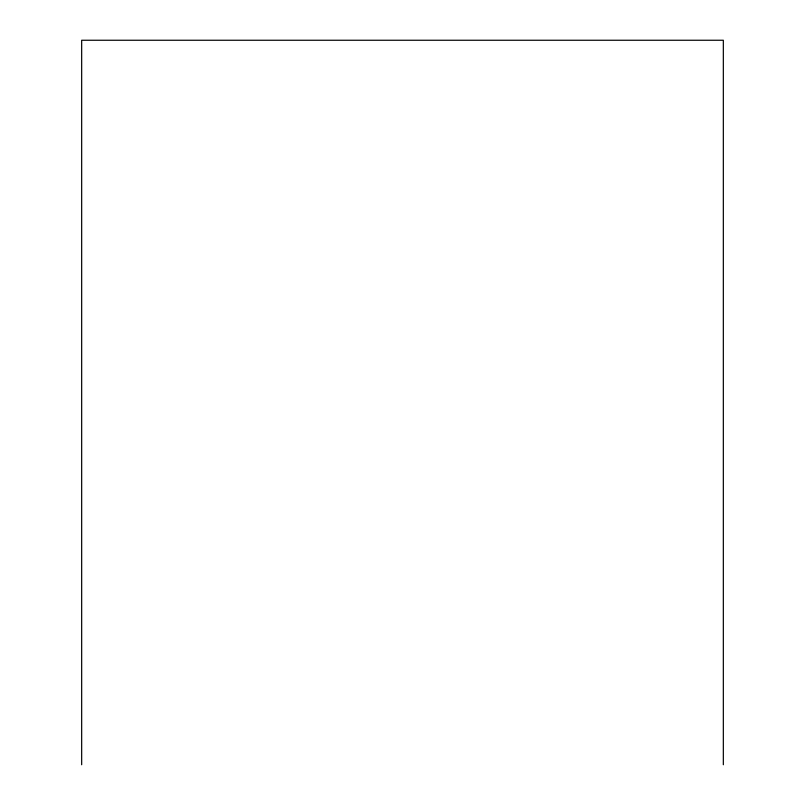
<?xml version="1.0" encoding="UTF-8"?>
<svg xmlns="http://www.w3.org/2000/svg" width="805" height="805" viewBox="0 0 805 805"><rect width="100%" height="100%" fill="white"/><g stroke="black" fill="none" stroke-linecap="round" stroke-linejoin="round"><path stroke-width="1.21" d="M723.333 764.75L723.333 40.25L81.667 40.25L81.667 764.75"/></g></svg>
